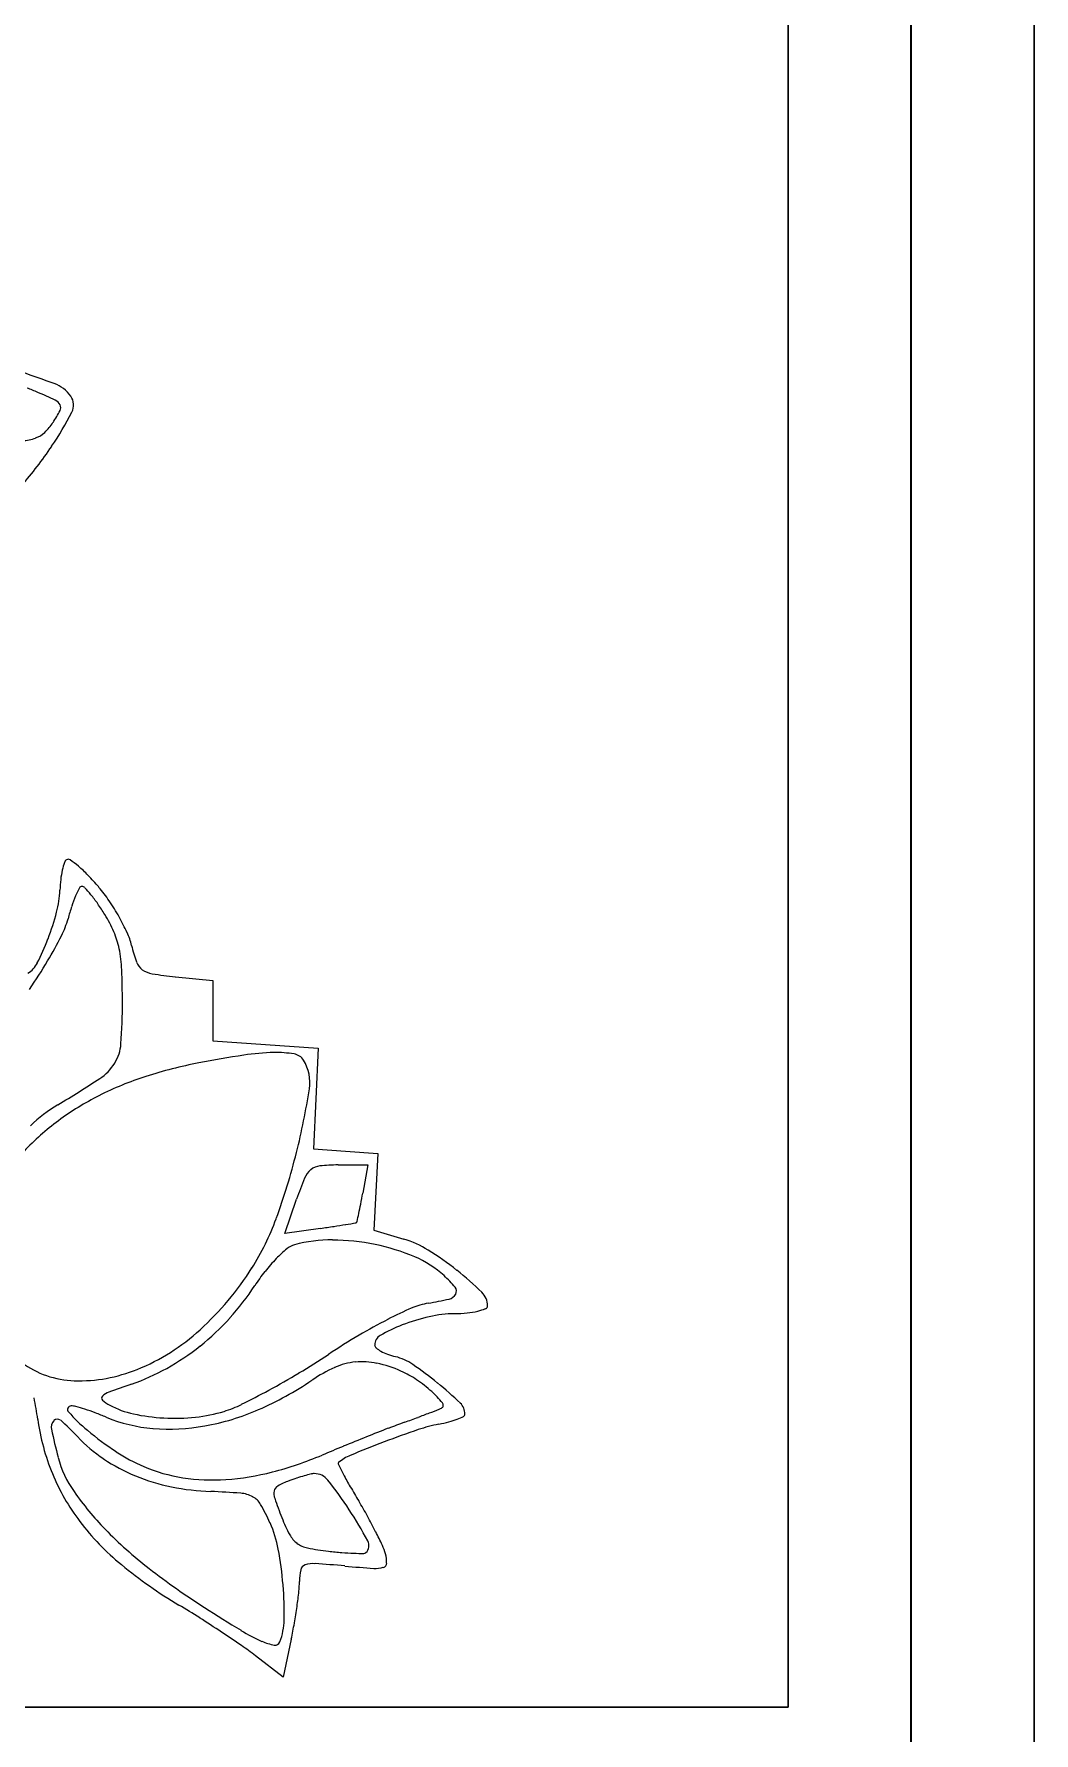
# Model space of a CAD drawing. Header units: millimetres. Extents: x 56222 to 3066687, y -650199 to -121287.
# Drawn here: x 141939.88 to 141948.01, y -185317.8 to -185303.99 of the extents above; entities that cross this region are included whole.
import ezdxf

# ---------------------------------------------------------------- set-up
doc = ezdxf.new("R2010")
doc.units = ezdxf.units.MM
doc.header["$MEASUREMENT"] = 0
doc.layers.add('$TD_AUDIT_GENERATED_(A0BDF17)', color=32, linetype='Continuous', lineweight=30)
doc.layers.add('FURNITURE', color=32, linetype='Continuous', lineweight=9)

msp = doc.modelspace()

# ---------------------------------------------------------------- linework, layer by layer
at = {"layer": '$TD_AUDIT_GENERATED_(A0BDF17)', "linetype": 'Continuous', "lineweight": 25, "ltscale": 2}
for p, q in [((141941.029, -185311.655, 0.517), (141941.333, -185311.685, 0.517)), ((141941.333, -185311.685, 0.517), (141941.333, -185311.93, 0.517)), ((141941.333, -185311.93, 0.517), (141941.333, -185312.175, 0.517)), ((141941.333, -185312.175, 0.517), (141941.761, -185312.206, 0.517)), ((141941.761, -185312.206, 0.517), (141942.19, -185312.236, 0.517)), ((141942.19, -185312.236, 0.517), (141942.171, -185312.646, 0.517)), ((141942.171, -185312.646, 0.517), (141942.152, -185313.055, 0.517)), ((141942.152, -185313.055, 0.517), (141942.413, -185313.074, 0.517)), ((141942.413, -185313.074, 0.517), (141942.674, -185313.093, 0.517)), ((141942.674, -185313.093, 0.517), (141942.658, -185313.404, 0.517)), ((141942.351, -185313.185, 0.517), (141942.593, -185313.185, 0.517)), ((141942.593, -185313.185, 0.517), (141942.552, -185313.415, 0.517)), ((141941.919, -185313.743, 0.517), (141942.014, -185313.464, 0.517)), ((141942.658, -185313.404, 0.517), (141942.641, -185313.714, 0.517)), ((141942.208, -185313.701, 0.517), (141941.919, -185313.743, 0.517)), ((141942.641, -185313.714, 0.517), (141942.887, -185313.788, 0.517)), ((141941.97, -185317.039, 0.517), (141941.904, -185317.349, 0.517)), ((141941.904, -185317.349, 0.517), (141941.679, -185317.175, 0.517))]:
    msp.add_line(p, q, dxfattribs=at)
for centre, radius, start, end in [((141933.853, -185323.818, 0.517), 18.078, 69.9766, 71.7275), ((141936.549, -185314.949, 0.517), 8.719, 67.3236, 67.9385), ((141939.945, -185307.103, 0.517), 0.288, 35.9512, 69.9765), ((141938.593, -185310.057, 0.517), 3.417, 64.7201, 67.3235), ((141940.017, -185307.042, 0.517), 0.0824, 26.6465, 64.7201), ((141940.045, -185307.028, 0.517), 0.0513, 332.5211, 26.6466), ((141940.076, -185307.008, 0.517), 0.125, 332.5542, 35.9512), ((141939.66, -185306.904, 0.517), 0.446, 313.2614, 326.7661), ((141937.763, -185305.806, 0.517), 2.732, 325.7886, 332.5542), ((141939.092, -185306.532, 0.517), 1.126, 326.7661, 332.5211), ((141939.763, -185306.906, 0.517), 0.391, 273.4084, 289.2798), ((141939.824, -185307.079, 0.517), 0.207, 289.2797, 313.2613), ((141937.092, -185305.35, 0.517), 3.544, 319.2563, 325.7886), ((141940.742, -185310.926, 0.517), 0.648, 162.0397, 167.6316), ((141940.167, -185310.74, 0.517), 0.0433, 121.7175, 162.0397), ((141940.157, -185310.725, 0.517), 0.0257, 54.2798, 121.7175), ((141939.57, -185311.542, 0.517), 1.032, 49.5481, 54.2796), ((141939.502, -185311.621, 0.517), 1.137, 44.0487, 49.548), ((141941.221, -185310.993, 0.517), 1.132, 173.4821, 177.8471), ((141940.857, -185310.951, 0.517), 0.766, 167.6317, 173.4821), ((141938.817, -185312.284, 0.517), 2.09, 40.5623, 44.0486), ((141939.258, -185310.919, 0.517), 0.832, 345.3296, 357.847), ((141941.15, -185311.401, 0.517), 1.016, 156.5816, 161.7065), ((141941.114, -185311.386, 0.517), 0.977, 152.3686, 156.5816), ((141940.269, -185310.943, 0.517), 0.0231, 90, 152.3685), ((141940.269, -185310.952, 0.517), 0.032, 42.3464, 89.9999), ((141939.326, -185311.812, 0.517), 1.308, 39.0545, 42.3464), ((141939.373, -185311.774, 0.517), 1.248, 34.7948, 39.0544), ((141939.422, -185311.766, 0.517), 1.293, 34.2895, 40.5623), ((141939.011, -185312.046, 0.517), 1.791, 29.374, 34.2895), ((141938.096, -185310.615, 0.517), 2.033, 338.9098, 345.3296), ((141941.908, -185311.652, 0.517), 1.814, 161.7064, 165.0262), ((141938.703, -185312.239, 0.517), 2.063, 31.8713, 34.7948), ((141939.575, -185311.697, 0.517), 1.037, 23.1219, 31.8713), ((141939.141, -185311.973, 0.517), 1.641, 24.3528, 29.374), ((141939.486, -185311.004, 0.517), 0.693, 332.7871, 345.0262), ((141939.885, -185311.565, 0.517), 0.7, 11.3756, 23.1219), ((141940.122, -185311.529, 0.517), 0.565, 13.228, 24.3527), ((141937.996, -185310.577, 0.517), 2.14, 333.1709, 338.9098), ((141936.496, -185309.466, 0.517), 4.056, 329.4735, 332.7871), ((141939.457, -185311.651, 0.517), 1.137, 2.6685, 11.3756), ((141941.791, -185311.137, 0.517), 1.149, 193.228, 200.2402), ((141939.718, -185311.447, 0.517), 0.211, 301.7174, 333.1709), ((141935.838, -185309.078, 0.517), 4.819, 326.2234, 329.4735), ((141940.837, -185311.489, 0.517), 0.133, 200.2401, 234.4723), ((141934.995, -185311.859, 0.517), 5.603, 0, 2.6685), ((141940.871, -185311.441, 0.517), 0.192, 234.4723, 260.8558), ((141941.348, -185308.477, 0.517), 3.194, 260.8558, 264.2525), ((141935.75, -185311.859, 0.517), 4.848, 355.9657, 0), ((141940.246, -185312.176, 0.517), 0.341, 327.9062, 355.9657), ((141941.88, -185314.25, 0.517), 1.98, 91.4194, 98.5827), ((141941.852, -185313.138, 0.517), 0.867, 80.5976, 91.4194), ((141941.976, -185312.393, 0.517), 0.112, 31.7175, 80.5977), ((141940.186, -185312.139, 0.517), 0.412, 303.492, 327.9063), ((141941.897, -185315.895, 0.517), 3.604, 100.8316, 107.9102), ((141942.993, -185321.627, 0.517), 9.44, 98.5827, 100.8316), ((141941.78, -185312.514, 0.517), 0.342, 351.0983, 31.7174), ((141935.73, -185305.404, 0.517), 8.487, 300.7851, 303.4921), ((141941.601, -185314.981, 0.517), 2.644, 107.9102, 116.8395), ((141940.694, -185313.737, 0.517), 1.212, 120.7851, 134.1088), ((141941.459, -185314.701, 0.517), 2.33, 116.8394, 126.3842), ((141936.214, -185311.642, 0.517), 5.976, 346.0383, 351.0983), ((141941.29, -185314.471, 0.517), 2.044, 126.3841, 136.9123), ((141936.961, -185311.828, 0.517), 5.206, 339.8505, 346.0383), ((141942.244, -185313.361, 0.517), 0.179, 129.6137, 157.4515), ((141942.218, -185313.33, 0.517), 0.138, 96.1937, 129.6138), ((141942.351, -185314.558, 0.517), 1.373, 90, 96.1937), ((141944.667, -185314.368, 0.517), 2.803, 157.4515, 161.1843), ((141937.31, -185312.509, 0.517), 5.319, 348.3924, 349.2246), ((141932.925, -185311.674, 0.517), 9.783, 349.2247, 349.752), ((141939.86, -185312.892, 0.517), 2.118, 327.7369, 339.8505), ((141937.444, -185283.88, 0.517), 30.201, 279.471, 279.6305), ((141942.494, -185313.643, 0.517), 0.0123, 279.6306, 316.0847), ((141942.493, -185313.642, 0.517), 0.0139, 316.0844, 348.1746), ((141925.173, -185310.016, 0.517), 17.709, 348.1747, 348.3925), ((141942.296, -185314.946, 0.517), 1.152, 89.5043, 105.0203), ((141940.233, -185300.09, 0.517), 13.753, 278.2557, 278.7233), ((141942.291, -185315.582, 0.517), 1.787, 78.3393, 89.5043), ((141941.204, -185306.423, 0.517), 7.346, 278.7234, 279.471), ((141942.653, -185314.57, 0.517), 0.816, 58.139, 73.3214), ((141942.642, -185314.718, 0.517), 1.107, 129.7022, 135.7755), ((141942.041, -185313.994, 0.517), 0.166, 105.0202, 129.7023), ((141942.307, -185315.502, 0.517), 1.706, 66.9635, 78.3393), ((141942.641, -185314.717, 0.517), 0.853, 47.8553, 66.9635), ((141941.798, -185315.946, 0.517), 2.436, 51.4206, 58.139), ((141939.607, -185312.732, 0.517), 2.417, 312.1424, 327.7369), ((141942.962, -185315.001, 0.517), 1.535, 141.7129, 147.0576), ((141942.805, -185314.877, 0.517), 1.334, 135.7755, 141.7128), ((141941.564, -185316.238, 0.517), 2.811, 45.8959, 51.4207), ((141939.95, -185313.049, 0.517), 2.054, 317.7973, 327.0577), ((141942.622, -185314.738, 0.517), 0.881, 39.3644, 47.8552), ((141943.265, -185314.21, 0.517), 0.0492, 330.1978, 39.3645), ((141944.265, -185317.389, 0.517), 3.313, 113.3343, 117.1299), ((141943.172, -185314.856, 0.517), 0.554, 99.0851, 113.3343), ((141942.726, -185312.068, 0.517), 2.269, 279.0851, 283.4342), ((141943.234, -185314.192, 0.517), 0.0854, 283.4342, 330.1977), ((141943.384, -185313.936, 0.517), 0.449, 283.3783, 291.7789), ((141943.414, -185314.33, 0.517), 0.153, 360, 45.896), ((141943.542, -185314.33, 0.517), 0.0252, 291.7789, 0.0001), ((141939.935, -185313.036, 0.517), 2.074, 308.6044, 317.7973), ((141944.696, -185318.23, 0.517), 4.257, 117.1299, 120.7014), ((141943.385, -185315.789, 0.517), 1.4, 111.412, 119.5706), ((141943.418, -185315.874, 0.517), 1.491, 102.6056, 111.412), ((141943.315, -185315.41, 0.517), 1.016, 90.8661, 102.6056), ((141943.281, -185313.17, 0.517), 1.224, 270.8661, 275.6743), ((141943.337, -185313.739, 0.517), 0.652, 275.6743, 283.3784), ((141940.054, -185313.226, 0.517), 1.752, 292.2902, 312.1424), ((141945.75, -185320.006, 0.517), 6.323, 120.7014, 123.3566), ((141942.739, -185314.649, 0.517), 0.0897, 119.5706, 180), ((141939.983, -185313.096, 0.517), 1.997, 299.2362, 308.6044), ((141938.502, -185308.996, 0.517), 6.859, 300.9897, 303.3566), ((141942.679, -185314.649, 0.517), 0.0301, 180, 230.3855), ((141942.826, -185314.472, 0.517), 0.26, 230.3856, 240.6958), ((141942.884, -185314.368, 0.517), 0.379, 240.6958, 249.768), ((141942.962, -185314.156, 0.517), 0.605, 249.7681, 256.1584), ((141942.712, -185315.171, 0.517), 0.44, 55.8167, 76.1583), ((141940.229, -185314.18, 0.517), 0.759, 233.4826, 268.3181), ((141940.243, -185313.689, 0.517), 1.251, 268.3181, 292.2901), ((141940.125, -185313.348, 0.517), 1.708, 288.7026, 299.2363), ((141938.48, -185308.959, 0.517), 6.902, 298.6339, 300.9898), ((141942.791, -185315.893, 0.517), 1.159, 113.7439, 124.1968), ((141942.549, -185315.344, 0.517), 0.56, 95.7366, 113.744), ((141942.548, -185315.332, 0.517), 0.547, 77.48, 95.7366), ((141942.434, -185315.845, 0.517), 1.074, 66.4515, 77.48), ((141942.545, -185315.591, 0.517), 0.796, 56.0397, 66.4514), ((141941.439, -185317.045, 0.517), 2.705, 50.5037, 55.8166), ((141940.538, -185315.17, 0.517), 0.147, 110.0163, 134.2071), ((141943.415, -185323.069, 0.517), 8.554, 108.7027, 110.0164), ((141938.866, -185309.666, 0.517), 6.096, 296.3028, 298.634), ((141940.632, -185312.717, 0.517), 2.681, 293.5928, 304.1968), ((141942.386, -185315.828, 0.517), 1.081, 47.7609, 56.0397), ((141942.523, -185315.676, 0.517), 0.877, 39.4365, 47.7609), ((141940.98, -185317.602, 0.517), 3.428, 46.3536, 50.5036), ((141936.811, -185315.697, 0.517), 3.13, 8.1531, 11.3933), ((141940.181, -185315.173, 0.517), 0.0294, 90, 221.2194), ((141940.181, -185315.285, 0.517), 0.141, 74.5013, 90), ((141939.726, -185316.928, 0.517), 1.846, 72.1392, 74.5013), ((141939.682, -185317.063, 0.517), 1.988, 69.5316, 72.1392), ((141940.45, -185315.08, 0.517), 0.0218, 134.2072, 227.8914), ((141940.638, -185314.872, 0.517), 0.302, 227.8913, 241.8451), ((141940.842, -185314.49, 0.517), 0.735, 241.845, 257.8489), ((141940.918, -185313.371, 0.517), 1.967, 280.2177, 293.5927), ((141941.131, -185314.248, 0.517), 0.985, 287.334, 296.3029), ((141936.648, -185298.378, 0.517), 18.016, 290.9674, 291.2397), ((141943.131, -185315.057, 0.517), 0.121, 291.2398, 300.7553), ((141943.179, -185315.137, 0.517), 0.0279, 300.7552, 39.4365), ((141943.261, -185315.21, 0.517), 0.122, 0, 46.3535), ((141941.747, -185314.99, 0.517), 1.857, 188.153, 202.2894), ((141940.098, -185315.318, 0.517), 0.0793, 137.0466, 191.9269), ((141940.069, -185315.291, 0.517), 0.04, 48.4733, 137.0466), ((141938.732, -185316.801, 0.517), 2.057, 43.188, 48.4732), ((141941.198, -185314.282, 0.517), 1.381, 221.2195, 230.1474), ((141939.51, -185317.525, 0.517), 2.481, 67.3235, 69.5316), ((141940.944, -185314.091, 0.517), 1.24, 247.3235, 265.4914), ((141941.019, -185313.669, 0.517), 1.575, 257.8489, 266.9026), ((141940.976, -185313.691, 0.517), 1.641, 265.4914, 280.2176), ((141941.025, -185313.562, 0.517), 1.682, 266.9026, 275.7362), ((141941.076, -185314.072, 0.517), 1.169, 275.7363, 287.334), ((141945.257, -185321.756, 0.517), 6.897, 110.0385, 111.2223), ((141936.958, -185299.001, 0.517), 17.324, 290.0386, 290.4167), ((141939.342, -185305.407, 0.517), 10.488, 290.4167, 290.9674), ((141943.392, -185316.468, 0.517), 1.196, 100.6253, 108.9536), ((141942.961, -185314.167, 0.517), 1.144, 280.6252, 284.7879), ((141943.089, -185314.653, 0.517), 0.642, 284.7878, 291.2024), ((141943.133, -185314.767, 0.517), 0.52, 291.2025, 297.3459), ((141943.362, -185315.21, 0.517), 0.0211, 297.3458, 0), ((141944.193, -185314.453, 0.517), 4.264, 191.9269, 195.0707), ((141941.132, -185314.549, 0.517), 1.234, 223.1881, 236.2054), ((141941.913, -185313.426, 0.517), 2.496, 230.1475, 236.8286), ((141951.286, -185337.238, 0.517), 23.512, 111.7247, 112.2215), ((141947.158, -185327.078, 0.517), 12.456, 110.8427, 112.2103), ((141950.646, -185335.633, 0.517), 21.785, 111.2222, 111.7246), ((141945.909, -185323.795, 0.517), 8.944, 108.9536, 110.8427), ((141940.937, -185315.33, 0.517), 0.893, 195.0707, 214.8668), ((141941.26, -185314.357, 0.517), 1.465, 236.2054, 247.6536), ((141941.355, -185314.279, 0.517), 1.478, 236.8286, 246.7232), ((141941.053, -185312.775, 0.517), 3.005, 284.7415, 292.8723), ((141948.599, -185330.662, 0.517), 16.408, 112.2216, 112.8723), ((141942.585, -185315.876, 0.517), 0.356, 112.2103, 130.0074), ((141941.621, -185315.041, 0.517), 1.721, 202.2895, 217.2558), ((141941.32, -185314.211, 0.517), 1.623, 247.6537, 258.5065), ((141941.284, -185314.446, 0.517), 1.296, 246.7232, 261.3639), ((141941.335, -185314.11, 0.517), 1.636, 261.3639, 273.6581), ((141941.312, -185313.759, 0.517), 1.987, 273.6581, 284.7415), ((141942.531, -185317.275, 0.517), 1.629, 108.4833, 110.8168), ((141942.458, -185317.055, 0.517), 1.396, 105.8636, 108.4833), ((141942.42, -185316.923, 0.517), 1.259, 103.3965, 105.8636), ((141942.158, -185315.82, 0.517), 0.126, 90, 103.3965), ((141942.158, -185315.836, 0.517), 0.142, 38.6357, 89.9999), ((141942.363, -185315.611, 0.517), 0.0109, 130.0075, 206.5826), ((141947.677, -185312.952, 0.517), 5.953, 206.5826, 207.5009), ((141944.912, -185314.391, 0.517), 2.837, 207.5009, 209.7957), ((141942.192, -185314.456, 0.517), 2.422, 214.8668, 224.2649), ((141941.388, -185313.879, 0.517), 1.962, 258.5066, 267.9225), ((141941.107, -185321.624, 0.517), 5.788, 85.5144, 87.9226), ((141941.54, -185316.104, 0.517), 0.251, 62.0342, 85.5144), ((141941.944, -185315.857, 0.517), 0.115, 168.8767, 199.239), ((141941.888, -185315.846, 0.517), 0.0576, 118.4597, 168.8767), ((141942.223, -185316.464, 0.517), 0.761, 110.8168, 118.4597), ((141939.818, -185317.706, 0.517), 3.137, 33.2161, 38.6358), ((141947.21, -185313.076, 0.517), 5.484, 209.7956, 211.1968), ((141941.581, -185316.025, 0.517), 0.162, 29.7534, 62.0341), ((141940.309, -185316.752, 0.517), 1.627, 23.8147, 29.7534), ((141945.944, -185314.461, 0.517), 4.351, 199.2389, 201.4454), ((141939.651, -185317.815, 0.517), 3.336, 28.1557, 33.2162), ((141939.177, -185317.94, 0.517), 3.907, 29.0934, 31.1968), ((141941.915, -185314.817, 0.517), 2.091, 217.2558, 230.6596), ((141942.935, -185313.731, 0.517), 3.46, 224.265, 232.1961), ((141940.904, -185316.49, 0.517), 0.978, 10.6987, 23.8147), ((141943.226, -185315.529, 0.517), 1.431, 201.4454, 207.6181), ((141939.274, -185317.886, 0.517), 3.795, 26.9439, 29.0934), ((141942.133, -185316.1, 0.517), 0.197, 207.6181, 234.2364), ((141942.147, -185316.08, 0.517), 0.223, 234.2364, 258.7111), ((141942.522, -185316.279, 0.517), 0.0802, 314.3619, 28.1557), ((141939.658, -185317.691, 0.517), 3.365, 24.8388, 26.944), ((141942.268, -185316.483, 0.517), 0.489, 16.094, 24.8388), ((141939.072, -185316.836, 0.517), 2.842, 4.7793, 10.6987), ((141942.15, -185316.632, 0.517), 0.206, 86.172, 108.685), ((141942.502, -185314.303, 0.517), 2.035, 258.711, 263.5227), ((141941.477, -185326.694, 0.517), 10.291, 84.8188, 86.1719), ((141942.696, -185312.595, 0.517), 3.754, 263.5227, 265.217), ((141942.563, -185314.18, 0.517), 2.163, 265.2169, 267.777), ((141942.607, -185313.054, 0.517), 3.29, 267.777, 269.1799), ((141942.56, -185316.319, 0.517), 0.0249, 269.1799, 314.3619), ((141942.709, -185316.42, 0.517), 0.0379, 286.5675, 357.3322), ((141942.516, -185316.411, 0.517), 0.23, 357.3322, 16.0939), ((141943.059, -185313.422, 0.517), 3.895, 230.6596, 239.0733), ((141944.55, -185311.65, 0.517), 6.094, 232.1962, 237.387), ((141942.435, -185316.571, 0.517), 0.398, 166.3799, 180), ((141942.102, -185316.49, 0.517), 0.0561, 108.685, 166.3798), ((141943.447, -185304.972, 0.517), 11.521, 264.8188, 266), ((141942.658, -185316.25, 0.517), 0.215, 265.9999, 286.5676), ((141939.056, -185316.838, 0.517), 2.858, 359.0828, 4.7793), ((141938.42, -185316.263, 0.517), 3.634, 351.9234, 353.853), ((141941.275, -185316.571, 0.517), 0.762, 353.8531, 359.9999), ((141936.995, -185323.544, 0.517), 7.905, 57.6364, 59.0733), ((141949.524, -185303.876, 0.517), 15.323, 237.387, 238.6945), ((141937.976, -185316.2, 0.517), 4.082, 350.0014, 351.9233), ((141935.667, -185325.638, 0.517), 10.384, 56.4652, 57.6363), ((141942.391, -185315.605, 0.517), 1.596, 238.6945, 245.5844), ((141941.392, -185316.875, 0.517), 0.521, 339.0065, 359.0827), ((141938.438, -185316.282, 0.517), 3.613, 347.8956, 350.0015), ((141936.178, -185324.868, 0.517), 9.46, 55.2813, 56.4652), ((141940.076, -185319.243, 0.517), 2.617, 52.2006, 55.2813), ((141941.897, -185316.693, 0.517), 0.4, 245.5844, 260.7513), ((141941.839, -185317.047, 0.517), 0.0424, 260.7512, 339.0064)]:
    msp.add_arc(centre, radius, start, end, dxfattribs=at)
at = {"layer": 'FURNITURE', "lineweight": 30}
for p, q in [((141947.011, -185257.996, 0.517), (141947.011, -185318.593, 0.517)), ((141946.011, -185258.996, 0.517), (141946.011, -185317.593, 0.517)), ((141946.011, -185317.593, 0.517), (141911.009, -185317.593, 0.517))]:
    msp.add_line(p, q, dxfattribs=at)
at = {"layer": 'FURNITURE', "lineweight": 30, "elevation": 0.517}
msp.add_lwpolyline([(141909.009, -185239.601), (141948.011, -185239.601), (141948.011, -185346.601), (141909.009, -185346.601)], close=True, dxfattribs=at)
msp.add_lwpolyline([(141947.01, -185346.601), (141947.011, -185257.996)], dxfattribs=at)

doc.saveas('drawing.dxf')
